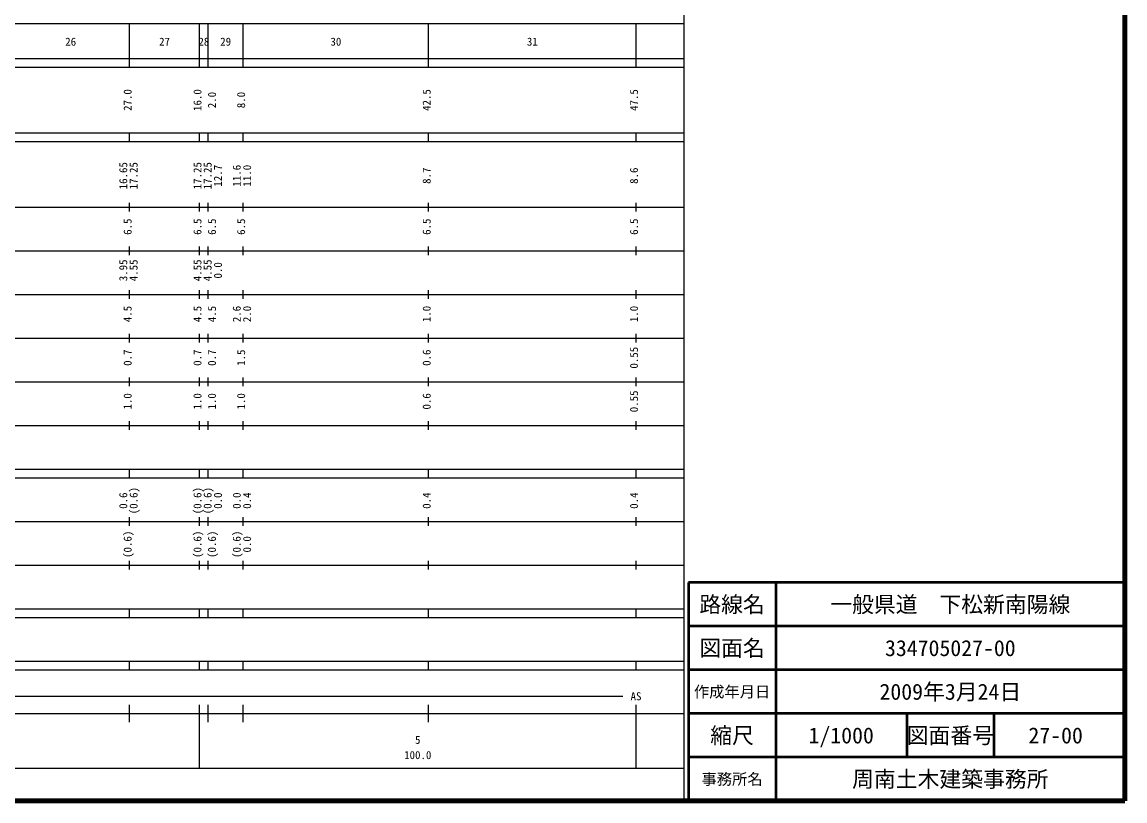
# Model space of a CAD drawing. Units: millimetres on the paper, enlarged 1000 times. Extents: x -32835295 to 680000, y -214460296 to 380000.
# Drawn here: x 427357 to 680000, y 20000 to 198357 of the extents above; entities that cross this region are included whole.
import ezdxf
from ezdxf.enums import TextEntityAlignment as Align

# ---------------------------------------------------------------- set-up
doc = ezdxf.new("R2010")
doc.units = ezdxf.units.MM
doc.header["$LTSCALE"] = 1000
for name, color, linetype, lineweight in [('M-TTL', 2, 'Continuous', 140), ('M-TTL-BAND', 7, 'Continuous', 25), ('M-TTL-FRAM', 2, 'Continuous', 50), ('M-TTL-LINE', 7, 'Continuous', 50)]:
    doc.layers.add(name, color=color, linetype=linetype, lineweight=lineweight)
doc.layers.add('M-TTL-TXT', color=7, linetype='Continuous')
doc.styles.add('ＭＳ ゴシック', font='')
doc.styles.get('ＭＳ ゴシック').set_extended_font_data('MS Gothic')

msp = doc.modelspace()

# ---------------------------------------------------------------- linework, layer by layer
at = {"layer": 'M-TTL'}
for p, q in [((680000, 20000), (680000, 380000)), ((40000, 20000), (680000, 20000))]:
    msp.add_line(p, q, dxfattribs=at)
at = {"layer": 'M-TTL-BAND'}
for p, q in [((579000, 20000), (579000, 370000)), ((68000, 198000), (579000, 198000)), ((452000, 188000), (452000, 198000)), ((468000, 188000), (468000, 198000)), ((470000, 188000), (470000, 198000)), ((478000, 188000), (478000, 198000)), ((520500, 188000), (520500, 198000)), ((568000, 188000), (568000, 198000)), ((40000, 190000), (579000, 190000)), ((40000, 188000), (579000, 188000)), ((40000, 173000), (579000, 173000)), ((452000, 171000), (452000, 173000)), ((468000, 171000), (468000, 173000)), ((470000, 171000), (470000, 173000)), ((478000, 171000), (478000, 173000)), ((520500, 171000), (520500, 173000)), ((568000, 171000), (568000, 173000)), ((40000, 171000), (579000, 171000)), ((452000, 155000), (452000, 157000)), ((468000, 155000), (468000, 157000)), ((470000, 155000), (470000, 157000)), ((478000, 155000), (478000, 157000)), ((520500, 155000), (520500, 157000)), ((568000, 155000), (568000, 157000)), ((40000, 156000), (579000, 156000)), ((452000, 145000), (452000, 147000)), ((468000, 145000), (468000, 147000)), ((470000, 145000), (470000, 147000)), ((478000, 145000), (478000, 147000)), ((520500, 145000), (520500, 147000)), ((568000, 145000), (568000, 147000)), ((46000, 146000), (579000, 146000)), ((452000, 135000), (452000, 137000)), ((468000, 135000), (468000, 137000)), ((470000, 135000), (470000, 137000)), ((478000, 135000), (478000, 137000)), ((520500, 135000), (520500, 137000)), ((568000, 135000), (568000, 137000)), ((52000, 136000), (579000, 136000)), ((452000, 125000), (452000, 127000)), ((468000, 125000), (468000, 127000)), ((470000, 125000), (470000, 127000)), ((478000, 125000), (478000, 127000)), ((520500, 125000), (520500, 127000)), ((568000, 125000), (568000, 127000)), ((46000, 126000), (579000, 126000)), ((452000, 115000), (452000, 117000)), ((468000, 115000), (468000, 117000)), ((470000, 115000), (470000, 117000)), ((478000, 115000), (478000, 117000)), ((520500, 115000), (520500, 117000)), ((568000, 115000), (568000, 117000)), ((52000, 116000), (579000, 116000)), ((452000, 105000), (452000, 107000)), ((468000, 105000), (468000, 107000)), ((470000, 105000), (470000, 107000)), ((478000, 105000), (478000, 107000)), ((520500, 105000), (520500, 107000)), ((568000, 105000), (568000, 107000)), ((46000, 106000), (579000, 106000)), ((40000, 96000), (579000, 96000)), ((40000, 94000), (579000, 94000)), ((452000, 94000), (452000, 96000)), ((468000, 94000), (468000, 96000)), ((470000, 94000), (470000, 96000)), ((478000, 94000), (478000, 96000)), ((520500, 94000), (520500, 96000)), ((568000, 94000), (568000, 96000)), ((49000, 84000), (579000, 84000)), ((452000, 83000), (452000, 85000)), ((468000, 83000), (468000, 85000)), ((470000, 83000), (470000, 85000)), ((478000, 83000), (478000, 85000)), ((520500, 83000), (520500, 85000)), ((568000, 83000), (568000, 85000)), ((40000, 74000), (579000, 74000)), ((452000, 73000), (452000, 75000)), ((468000, 73000), (468000, 75000)), ((470000, 73000), (470000, 75000)), ((478000, 73000), (478000, 75000)), ((520500, 73000), (520500, 75000)), ((568000, 73000), (568000, 75000)), ((40000, 64000), (579000, 64000)), ((452000, 62000), (452000, 64000)), ((468000, 62000), (468000, 64000)), ((470000, 62000), (470000, 64000)), ((478000, 62000), (478000, 64000)), ((520500, 62000), (520500, 64000)), ((568000, 62000), (568000, 64000)), ((40000, 62000), (579000, 62000)), ((40000, 52000), (579000, 52000)), ((452000, 50000), (452000, 52000)), ((468000, 50000), (468000, 52000)), ((470000, 50000), (470000, 52000)), ((478000, 50000), (478000, 52000)), ((520500, 50000), (520500, 52000)), ((568000, 50000), (568000, 52000)), ((40000, 50000), (579000, 50000)), ((71000, 44000), (565000, 44000)), ((452000, 38000), (452000, 42000)), ((468000, 27500), (468000, 42000)), ((470000, 38000), (470000, 42000)), ((478000, 38000), (478000, 42000)), ((520500, 38000), (520500, 42000)), ((568000, 27500), (568000, 42000)), ((40000, 40000), (579000, 40000)), ((68000, 27500), (579000, 27500))]:
    msp.add_line(p, q, dxfattribs=at)
at = {"layer": 'M-TTL-FRAM'}
for p, q in [((680000, 70000), (580000, 70000)), ((580000, 70000), (580000, 20000))]:
    msp.add_line(p, q, dxfattribs=at)
at = {"layer": 'M-TTL-LINE'}
for p, q in [((600000, 70000), (600000, 20000)), ((680000, 60000), (580000, 60000)), ((680000, 50000), (580000, 50000)), ((680000, 40000), (580000, 40000)), ((630000, 40000), (630000, 30000)), ((650000, 40000), (650000, 30000)), ((680000, 30000), (580000, 30000))]:
    msp.add_line(p, q, dxfattribs=at)

# ---------------------------------------------------------------- texts
at = {"layer": 'M-TTL-BAND', "style": 'ＭＳ ゴシック'}
for s, p in [('26', (438500, 192405)), ('27', (460000, 192405)), ('28', (469000, 192405)), ('29', (474000, 192405)), ('30', (499250, 192405)), ('31', (544250, 192405)), ('AS', (568000, 42500)), ('5', (518000, 32523)), ('100.0', (518000, 29033))]:
    msp.add_text(s, height=1833, dxfattribs=at).set_placement(p, align=Align.BOTTOM_CENTER)
for s, p in [('27.0', (453000, 180500)), ('16.0', (469000, 180500)), ('2.0', (472322, 180500)), ('8.0', (479000, 180500)), ('42.5', (521500, 180500)), ('47.5', (569000, 180500)), ('16.65', (452000, 163174)), ('17.25', (454370, 163174)), ('17.25', (469000, 163174)), ('17.25', (471322, 163174)), ('12.7', (473692, 163174)), ('11.6', (478000, 163174)), ('11.0', (480370, 163174)), ('8.7', (521500, 163174)), ('8.6', (569000, 163174)), ('6.5', (453000, 151500)), ('6.5', (469000, 151500)), ('6.5', (472322, 151500)), ('6.5', (479000, 151500)), ('6.5', (521500, 151500)), ('6.5', (569000, 151500)), ('3.95', (452000, 141500)), ('4.55', (454370, 141500)), ('4.55', (469000, 141500)), ('4.55', (471322, 141500)), ('0.0', (473692, 141500)), ('4.5', (453000, 131500)), ('4.5', (469000, 131500)), ('4.5', (472322, 131500)), ('2.6', (478000, 131500)), ('2.0', (480370, 131500)), ('1.0', (521500, 131500)), ('1.0', (569000, 131500)), ('0.55', (569000, 121500)), ('0.7', (453000, 121500)), ('0.7', (469000, 121500)), ('0.7', (472322, 121500)), ('1.5', (479000, 121500)), ('0.6', (521500, 121500)), ('0.55', (569000, 111500)), ('1.0', (453000, 111500)), ('1.0', (469000, 111500)), ('1.0', (472322, 111500)), ('1.0', (479000, 111500)), ('0.6', (521500, 111500)), ('(0.6)', (454370, 88764)), ('(0.6)', (469000, 88764)), ('(0.6)', (471322, 88764)), ('0.6', (452000, 88764)), ('0.0', (473692, 88764)), ('0.0', (478000, 88764)), ('0.4', (480370, 88764)), ('0.4', (521500, 88764)), ('0.4', (569000, 88764)), ('(0.6)', (453000, 78764)), ('(0.6)', (469000, 78764)), ('(0.6)', (472322, 78764)), ('(0.6)', (478000, 78764)), ('0.0', (480370, 78764))]:
    msp.add_text(s, height=1833, rotation=90, dxfattribs=at).set_placement(p, align=Align.BOTTOM_CENTER)
at = {"layer": 'M-TTL-TXT', "style": 'ＭＳ ゴシック'}
for s, height, p in [('路線名', 3666, (590000, 65000)), ('路線名', 3666, (590000, 65000)), ('一般県道\u3000下松新南陽線', 3666, (640000, 65000)), ('図面名', 3666, (590000, 55000)), ('図面名', 3666, (590000, 55000)), ('334705027-00', 3666, (640000, 55000)), ('作成年月日', 2566, (590000, 45000)), ('作成年月日', 2566, (590000, 45000)), ('2009年3月24日', 3666, (640000, 45000)), ('縮尺', 3666, (590000, 35000)), ('縮尺', 3666, (590000, 35000)), ('1/1000', 3666, (615000, 35000)), ('図面番号', 3666, (640000, 35000)), ('図面番号', 3666, (640000, 35000)), ('27-00', 3666, (664125, 35000)), ('事務所名', 2566, (590000, 25000)), ('事務所名', 2566, (590000, 25000)), ('周南土木建築事務所', 3666, (640000, 25000))]:
    msp.add_text(s, height=height, dxfattribs=at).set_placement(p, align=Align.MIDDLE_CENTER)

doc.saveas('drawing.dxf')
